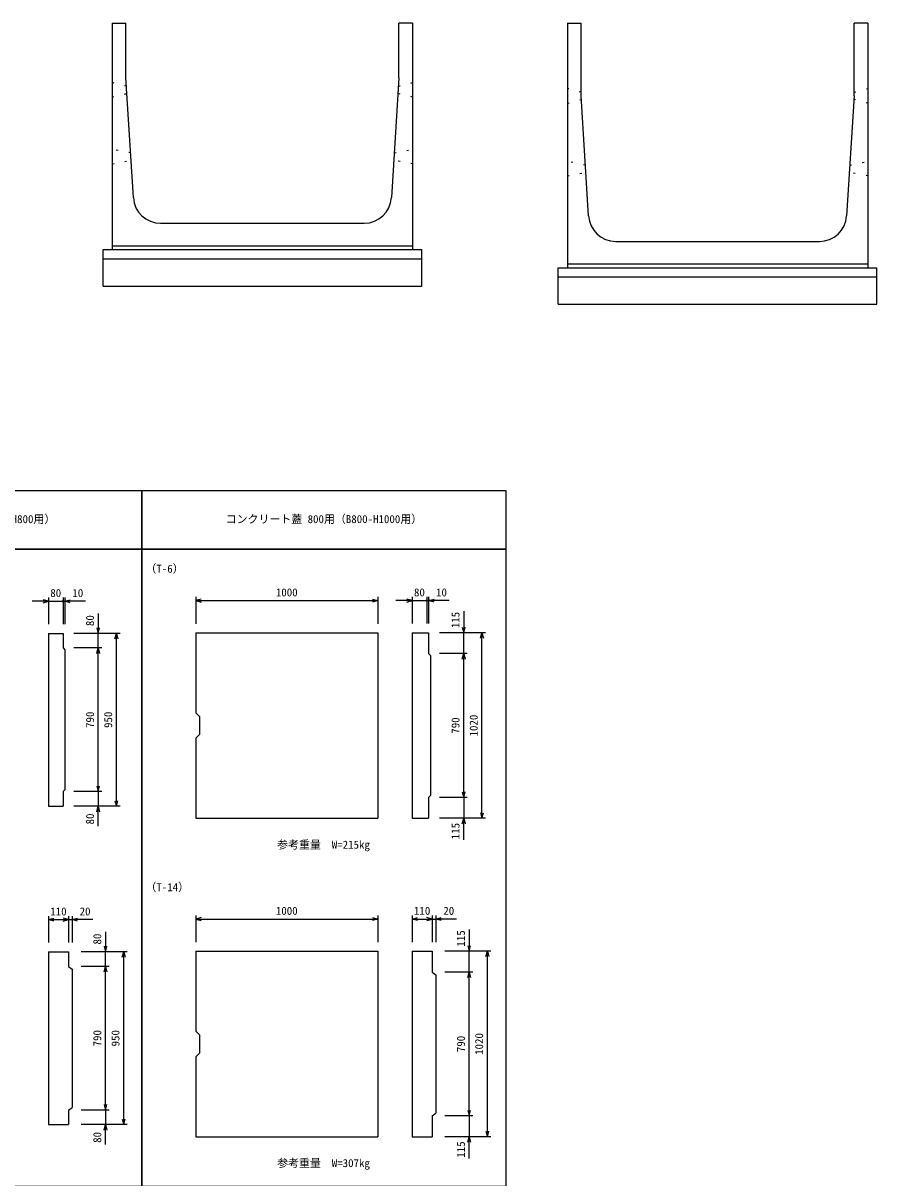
# Model space of a CAD drawing. Units: millimetres, scale not verified. Extents: x -33600 to 33600, y -11880 to 11880.
# Drawn here: x -16028 to -11338, y -5537 to 809 of the extents above; entities that cross this region are included whole.
import ezdxf
from ezdxf.enums import TextEntityAlignment as Align

# ---------------------------------------------------------------- set-up
doc = ezdxf.new("R2010")
doc.units = ezdxf.units.MM
doc.header["$LTSCALE"] = 40
doc.linetypes.add('DOTTED', pattern=[1.75, 0.25, -1.5])
for name, color, linetype, lineweight in [('0-0_DIM', 7, 'Continuous', 25), ('0-2_HATCH', 6, 'Continuous', 25), ('0-5_OUTLINE', 3, 'Continuous', 25), ('0-6_OUTLINE2', 4, 'DOTTED', 25), ('0-7_TXT', 7, 'Continuous', 25)]:
    doc.layers.add(name, color=color, linetype=linetype, lineweight=lineweight)
doc.styles.add('ＭＳ ゴシック', font='')
doc.styles.get('ＭＳ ゴシック').set_extended_font_data('MS Gothic')

msp = doc.modelspace()

# ---------------------------------------------------------------- linework, layer by layer
at = {"layer": '0-0_DIM'}
for p, q in [((-15079.36, -2344.77), (-15079.36, -2491.9)), ((-14079.36, -2344.77), (-14079.36, -2491.9)), ((-13890.76, -2344.77), (-13890.76, -2491.17)), ((-13810.76, -2344.77), (-13810.76, -2491.17)), ((-13800.76, -2344.77), (-13800.76, -2491.17)), ((-15888.3, -2368.19), (-15978.3, -2368.19)), ((-15888.3, -2348.19), (-15888.3, -2494.59)), ((-15888.3, -2368.19), (-15808.3, -2368.19)), ((-15808.3, -2348.19), (-15808.3, -2494.59)), ((-15808.3, -2368.19), (-15798.3, -2368.19)), ((-15798.3, -2348.19), (-15798.3, -2494.59)), ((-15684.77, -2368.19), (-15798.3, -2368.19)), ((-15079.36, -2364.77), (-14079.36, -2364.77)), ((-13890.76, -2364.77), (-13980.76, -2364.77)), ((-13890.76, -2364.77), (-13810.76, -2364.77)), ((-13810.76, -2364.77), (-13800.76, -2364.77)), ((-13687.24, -2364.77), (-13800.76, -2364.77)), ((-15615.22, -2435.87), (-15615.22, -2544.72)), ((-13607.69, -2422.45), (-13607.69, -2541.3)), ((-15495.22, -2544.72), (-15748.3, -2544.72)), ((-15615.22, -2624.72), (-15615.22, -2544.72)), ((-15515.22, -3494.72), (-15515.22, -2544.72)), ((-13487.69, -2541.3), (-13740.76, -2541.3)), ((-13607.69, -2656.3), (-13607.69, -2541.3)), ((-13507.69, -3561.3), (-13507.69, -2541.3)), ((-15595.22, -2624.72), (-15748.3, -2624.72)), ((-15615.22, -3414.72), (-15615.22, -2624.72)), ((-13587.69, -2656.3), (-13740.76, -2656.3)), ((-13607.69, -3446.3), (-13607.69, -2656.3)), ((-15595.22, -3414.72), (-15748.3, -3414.72)), ((-15615.22, -3414.72), (-15615.22, -3494.72)), ((-13587.69, -3446.3), (-13740.76, -3446.3)), ((-13607.69, -3446.3), (-13607.69, -3561.3)), ((-15495.22, -3494.72), (-15748.3, -3494.72)), ((-15615.22, -3603.57), (-15615.22, -3494.72)), ((-13487.69, -3561.3), (-13740.76, -3561.3)), ((-13607.69, -3680.15), (-13607.69, -3561.3)), ((-15888.3, -4098.19), (-15888.3, -4244.6)), ((-15888.3, -4118.19), (-15778.3, -4118.19)), ((-15778.3, -4098.19), (-15778.3, -4244.6)), ((-15778.3, -4118.19), (-15758.3, -4118.19)), ((-15758.3, -4098.19), (-15758.3, -4244.6)), ((-15644.77, -4118.19), (-15758.3, -4118.19)), ((-15079.36, -4094.77), (-15079.36, -4241.9)), ((-15079.36, -4114.77), (-14079.36, -4114.77)), ((-14079.36, -4094.77), (-14079.36, -4241.9)), ((-13890.77, -4094.77), (-13890.77, -4241.18)), ((-13890.77, -4114.77), (-13780.77, -4114.77)), ((-13780.77, -4094.77), (-13780.77, -4241.18)), ((-13780.77, -4114.77), (-13760.77, -4114.77)), ((-13760.77, -4094.77), (-13760.77, -4241.18)), ((-13647.24, -4114.77), (-13760.77, -4114.77)), ((-15575.22, -4185.87), (-15575.22, -4294.72)), ((-13577.69, -4172.45), (-13577.69, -4291.3)), ((-15455.22, -4294.72), (-15708.3, -4294.72)), ((-15575.22, -4374.72), (-15575.22, -4294.72)), ((-15475.22, -5244.72), (-15475.22, -4294.72)), ((-13457.69, -4291.3), (-13710.77, -4291.3)), ((-13577.69, -4406.3), (-13577.69, -4291.3)), ((-13477.69, -5311.3), (-13477.69, -4291.3)), ((-15555.22, -4374.72), (-15708.3, -4374.72)), ((-15575.22, -5164.72), (-15575.22, -4374.72)), ((-13557.69, -4406.3), (-13710.77, -4406.3)), ((-13577.69, -5196.3), (-13577.69, -4406.3)), ((-15555.22, -5164.72), (-15708.3, -5164.72)), ((-15575.22, -5164.72), (-15575.22, -5244.72)), ((-13557.69, -5196.3), (-13710.77, -5196.3)), ((-13577.69, -5196.3), (-13577.69, -5311.3)), ((-15455.22, -5244.72), (-15708.3, -5244.72)), ((-15575.22, -5353.57), (-15575.22, -5244.72)), ((-13457.69, -5311.3), (-13710.77, -5311.3)), ((-13577.69, -5430.15), (-13577.69, -5311.3))]:
    msp.add_line(p, q, dxfattribs=at)
for points in [[(-15918.3, -2376.23), (-15888.3, -2368.19), (-15918.3, -2360.15)], [(-15768.3, -2376.23), (-15798.3, -2368.19), (-15768.3, -2360.15)], [(-15049.36, -2356.73), (-15079.36, -2364.77), (-15049.36, -2372.81)], [(-14109.36, -2356.73), (-14079.36, -2364.77), (-14109.36, -2372.81)], [(-13920.76, -2372.81), (-13890.76, -2364.77), (-13920.76, -2356.73)], [(-13770.76, -2372.81), (-13800.76, -2364.77), (-13770.76, -2356.73)], [(-15623.26, -2514.72), (-15615.22, -2544.72), (-15607.18, -2514.72)], [(-13615.73, -2511.3), (-13607.69, -2541.3), (-13599.65, -2511.3)], [(-15523.26, -2574.72), (-15515.22, -2544.72), (-15507.18, -2574.72)], [(-13515.73, -2571.3), (-13507.69, -2541.3), (-13499.65, -2571.3)], [(-15623.26, -2654.72), (-15615.22, -2624.72), (-15607.18, -2654.72)], [(-13615.73, -2686.3), (-13607.69, -2656.3), (-13599.65, -2686.3)], [(-15623.26, -3384.72), (-15615.22, -3414.72), (-15607.18, -3384.72)], [(-13615.73, -3416.3), (-13607.69, -3446.3), (-13599.65, -3416.3)], [(-15523.26, -3464.72), (-15515.22, -3494.72), (-15507.18, -3464.72)], [(-15623.26, -3524.72), (-15615.22, -3494.72), (-15607.18, -3524.72)], [(-13515.73, -3531.3), (-13507.69, -3561.3), (-13499.65, -3531.3)], [(-13615.73, -3591.3), (-13607.69, -3561.3), (-13599.65, -3591.3)], [(-15858.3, -4126.23), (-15888.3, -4118.19), (-15858.3, -4110.15)], [(-15808.3, -4126.23), (-15778.3, -4118.19), (-15808.3, -4110.15)], [(-15728.3, -4126.23), (-15758.3, -4118.19), (-15728.3, -4110.15)], [(-15049.36, -4106.73), (-15079.36, -4114.77), (-15049.36, -4122.81)], [(-14109.36, -4106.73), (-14079.36, -4114.77), (-14109.36, -4122.81)], [(-13860.77, -4122.81), (-13890.77, -4114.77), (-13860.77, -4106.73)], [(-13810.77, -4122.81), (-13780.77, -4114.77), (-13810.77, -4106.73)], [(-13730.77, -4122.81), (-13760.77, -4114.77), (-13730.77, -4106.73)], [(-15583.26, -4264.72), (-15575.22, -4294.72), (-15567.18, -4264.72)], [(-15483.26, -4324.72), (-15475.22, -4294.72), (-15467.18, -4324.72)], [(-13585.73, -4261.3), (-13577.69, -4291.3), (-13569.65, -4261.3)], [(-13485.73, -4321.3), (-13477.69, -4291.3), (-13469.65, -4321.3)], [(-15583.26, -4404.72), (-15575.22, -4374.72), (-15567.18, -4404.72)], [(-13585.73, -4436.3), (-13577.69, -4406.3), (-13569.65, -4436.3)], [(-15583.26, -5134.72), (-15575.22, -5164.72), (-15567.18, -5134.72)], [(-13585.73, -5166.3), (-13577.69, -5196.3), (-13569.65, -5166.3)], [(-15583.26, -5274.72), (-15575.22, -5244.72), (-15567.18, -5274.72)], [(-15483.26, -5214.72), (-15475.22, -5244.72), (-15467.18, -5214.72)], [(-13585.73, -5341.3), (-13577.69, -5311.3), (-13569.65, -5341.3)], [(-13485.73, -5281.3), (-13477.69, -5311.3), (-13469.65, -5281.3)]]:
    msp.add_lwpolyline(points, dxfattribs=at)
for centre in [(-15808.3, -2368.19), (-13810.76, -2364.77)]:
    msp.add_circle(centre, 4, dxfattribs=at)
at = {"layer": '0-2_HATCH'}
for p, q in [((-15888.3, -2544.72), (-15888.3, -3494.72)), ((-15888.3, -2544.72), (-15808.3, -2544.72)), ((-15079.36, -2541.3), (-14079.36, -2541.3)), ((-15079.36, -2541.3), (-15079.36, -2981.3)), ((-14079.36, -2541.3), (-14079.36, -3561.3)), ((-13890.76, -2541.3), (-13800.76, -2541.3)), ((-13890.76, -2541.3), (-13890.76, -3561.3)), ((-13800.76, -2541.3), (-13800.76, -2656.3)), ((-15798.3, -2634.72), (-15798.3, -3404.72)), ((-13800.76, -2656.3), (-13790.76, -2666.3)), ((-13790.76, -2666.3), (-13790.76, -3436.3)), ((-15079.36, -2981.3), (-15059.36, -3001.3)), ((-15079.36, -3121.3), (-15079.36, -3561.3)), ((-15808.3, -3414.72), (-15798.3, -3404.72)), ((-15808.3, -3414.72), (-15808.3, -3494.72)), ((-13800.76, -3446.3), (-13790.76, -3436.3)), ((-13800.76, -3446.3), (-13800.76, -3561.3)), ((-15888.3, -3494.72), (-15808.3, -3494.72)), ((-15079.36, -3561.3), (-14079.36, -3561.3)), ((-13890.76, -3561.3), (-13800.76, -3561.3)), ((-15079.36, -4291.3), (-15079.36, -4731.3)), ((-15079.36, -4291.3), (-14079.36, -4291.3)), ((-14079.36, -4291.3), (-14079.36, -5311.3)), ((-13890.77, -4291.3), (-13890.77, -5311.3)), ((-15758.3, -4389.72), (-15758.3, -5149.72)), ((-13780.77, -4406.3), (-13760.77, -4421.3)), ((-13760.77, -4421.3), (-13760.77, -5181.3)), ((-15079.36, -4731.3), (-15059.36, -4751.3)), ((-15059.36, -4751.3), (-15059.36, -4851.3)), ((-15059.36, -4851.3), (-15079.36, -4871.3)), ((-15079.36, -4871.3), (-15079.36, -5311.3)), ((-15778.3, -5164.72), (-15758.3, -5149.72)), ((-15778.3, -5164.72), (-15778.3, -5244.72)), ((-13780.77, -5196.3), (-13760.77, -5181.3)), ((-13780.77, -5196.3), (-13780.77, -5311.3)), ((-15079.36, -5311.3), (-14079.36, -5311.3)), ((-13890.77, -5311.3), (-13780.77, -5311.3))]:
    msp.add_line(p, q, dxfattribs=at)
for points in [[(-15808.3, -2544.72), (-15808.3, -2624.72), (-15798.3, -2634.72)], [(-15059.36, -3001.3), (-15059.36, -3101.3), (-15079.36, -3121.3)], [(-15888.3, -4294.72), (-15888.3, -5244.72), (-15778.3, -5244.72)], [(-15888.3, -4294.72), (-15778.3, -4294.72), (-15778.3, -4374.72), (-15758.3, -4389.72)], [(-13890.77, -4291.3), (-13780.77, -4291.3), (-13780.77, -4406.3)]]:
    msp.add_lwpolyline(points, dxfattribs=at)
at = {"layer": '0-5_OUTLINE'}
for p, q in [((-15538.17, 808.94), (-15538.17, -436.06)), ((-15538.17, 808.94), (-15463.17, 808.94)), ((-15463.17, 508.94), (-15463.17, 808.94)), ((-13963.17, 508.94), (-13963.17, 808.94)), ((-13888.17, 808.94), (-13963.17, 808.94)), ((-13888.17, 808.94), (-13888.17, -436.06)), ((-13038.17, 808.94), (-12963.17, 808.94)), ((-13038.17, 808.94), (-13038.17, -536.06)), ((-12963.17, 408.94), (-12963.17, 808.94)), ((-11388.17, 808.94), (-11463.17, 808.94)), ((-11463.17, 408.94), (-11463.17, 808.94)), ((-11388.17, 808.94), (-11388.17, -536.06)), ((-15421.96, -150.41), (-15463.17, 508.94)), ((-13963.17, 508.94), (-14004.38, -150.41)), ((-12921.96, -250.41), (-12963.17, 408.94)), ((-11463.17, 408.94), (-11504.38, -250.41)), ((-15272.25, -291.06), (-14154.09, -291.06)), ((-15588.17, -436.06), (-13838.17, -436.06)), ((-15588.17, -636.06), (-15588.17, -436.06)), ((-13888.17, -416.06), (-15538.17, -416.06)), ((-13838.17, -636.06), (-13838.17, -436.06)), ((-12772.25, -391.06), (-11654.09, -391.06)), ((-15588.17, -486.06), (-13838.17, -486.06)), ((-13088.17, -536.06), (-11338.17, -536.06)), ((-13088.17, -736.06), (-13088.17, -536.06)), ((-11388.17, -516.06), (-13038.17, -516.06)), ((-11338.17, -736.06), (-11338.17, -536.06)), ((-13088.17, -586.06), (-11338.17, -586.06)), ((-15588.17, -636.06), (-13838.17, -636.06)), ((-13088.17, -736.06), (-11338.17, -736.06))]:
    msp.add_line(p, q, dxfattribs=at)
for centre, start, end in [((-15272.25, -141.06), 183.57633, 270), ((-14154.09, -141.06), 270, 356.42367), ((-12772.25, -241.06), 183.57633, 270), ((-11654.09, -241.06), 270, 356.42367)]:
    msp.add_arc(centre, 150, start, end, dxfattribs=at)
at = {"layer": '0-6_OUTLINE2'}
for p, q in [((-15460.25, 462.28), (-15538.17, 482.28)), ((-13966.09, 462.28), (-13888.17, 482.28)), ((-12963.17, 428.94), (-13038.17, 448.94)), ((-11463.17, 428.94), (-11388.17, 448.94)), ((-15538.17, 402.28), (-15457.75, 422.28)), ((-13888.17, 402.28), (-13968.59, 422.28)), ((-13038.17, 368.94), (-12961.92, 388.94)), ((-11388.17, 368.94), (-11464.42, 388.94)), ((-15437.34, 95.61), (-15538.17, 115.61)), ((-13989.02, 95.61), (-13888.17, 115.61)), ((-15538.17, 35.61), (-15434.84, 55.61)), ((-13888.17, 35.61), (-13991.52, 55.61)), ((-12939.42, 28.94), (-13038.17, 48.94)), ((-11486.92, 28.94), (-11388.17, 48.94)), ((-13038.17, -31.06), (-12936.92, -11.06)), ((-11388.17, -31.06), (-11489.42, -11.06))]:
    msp.add_line(p, q, dxfattribs=at)
at = {"layer": '0-7_TXT'}
for points in [[(-17374.81, -2082.13), (-15374.81, -2082.13), (-15374.81, -1762.13), (-17374.81, -1762.13)], [(-15374.81, -2082.13), (-13374.81, -2082.13), (-13374.81, -1762.13), (-15374.81, -1762.13)], [(-17374.81, -5582.13), (-15374.81, -5582.13), (-15374.81, -2082.13), (-17374.81, -2082.13)], [(-15374.81, -5582.13), (-13374.81, -5582.13), (-13374.81, -2082.13), (-15374.81, -2082.13)]]:
    msp.add_lwpolyline(points, close=True, dxfattribs=at)

# ---------------------------------------------------------------- texts
at = {"layer": '0-0_DIM', "style": 'ＭＳ ゴシック'}
for s, p in [('（T-6）', (-15355.79, -2224.82)), ('80', (-15878.3, -2358.19)), ('10', (-15757.13, -2358.19)), ('1000', (-14639.36, -2354.77)), ('80', (-13880.76, -2354.77)), ('10', (-13759.6, -2354.77)), ('参考重量\u3000W=215kg', (-14632.28, -3741.3)), ('（T-14）', (-15355.79, -3974.82)), ('110', (-15878.3, -4108.19)), ('20', (-15717.13, -4108.19)), ('1000', (-14639.36, -4104.77)), ('110', (-13880.77, -4104.77)), ('20', (-13719.6, -4104.77)), ('参考重量\u3000W=307kg', (-14632.28, -5491.3))]:
    msp.add_text(s, height=43.99, dxfattribs=at).set_placement(p, align=Align.BOTTOM_LEFT)
for s, p in [('80', (-15625.22, -2504.72)), ('115', (-13617.69, -2516.3)), ('790', (-15625.22, -3064.72)), ('950', (-15525.22, -3064.72)), ('790', (-13617.69, -3096.3)), ('1020', (-13517.69, -3111.3)), ('80', (-15625.22, -3594.72)), ('115', (-13617.69, -3676.3)), ('115', (-13587.69, -4266.3)), ('80', (-15585.22, -4254.72)), ('790', (-15585.22, -4814.72)), ('950', (-15485.22, -4814.72)), ('790', (-13587.69, -4846.3)), ('1020', (-13487.69, -4861.3)), ('80', (-15585.22, -5344.72)), ('115', (-13587.69, -5426.3))]:
    msp.add_text(s, height=43.99, rotation=90, dxfattribs=at).set_placement(p, align=Align.BOTTOM_LEFT)
at = {"layer": '0-7_TXT', "style": 'ＭＳ ゴシック'}
for s, p in [('コンクリート蓋 800用（B800-H800用）', (-16899.81, -1952.13)), ('コンクリート蓋 800用（B800-H1000用）', (-14914.81, -1952.13))]:
    msp.add_text(s, height=43.99, dxfattribs=at).set_placement(p, align=Align.BOTTOM_LEFT)

doc.saveas('drawing.dxf')
